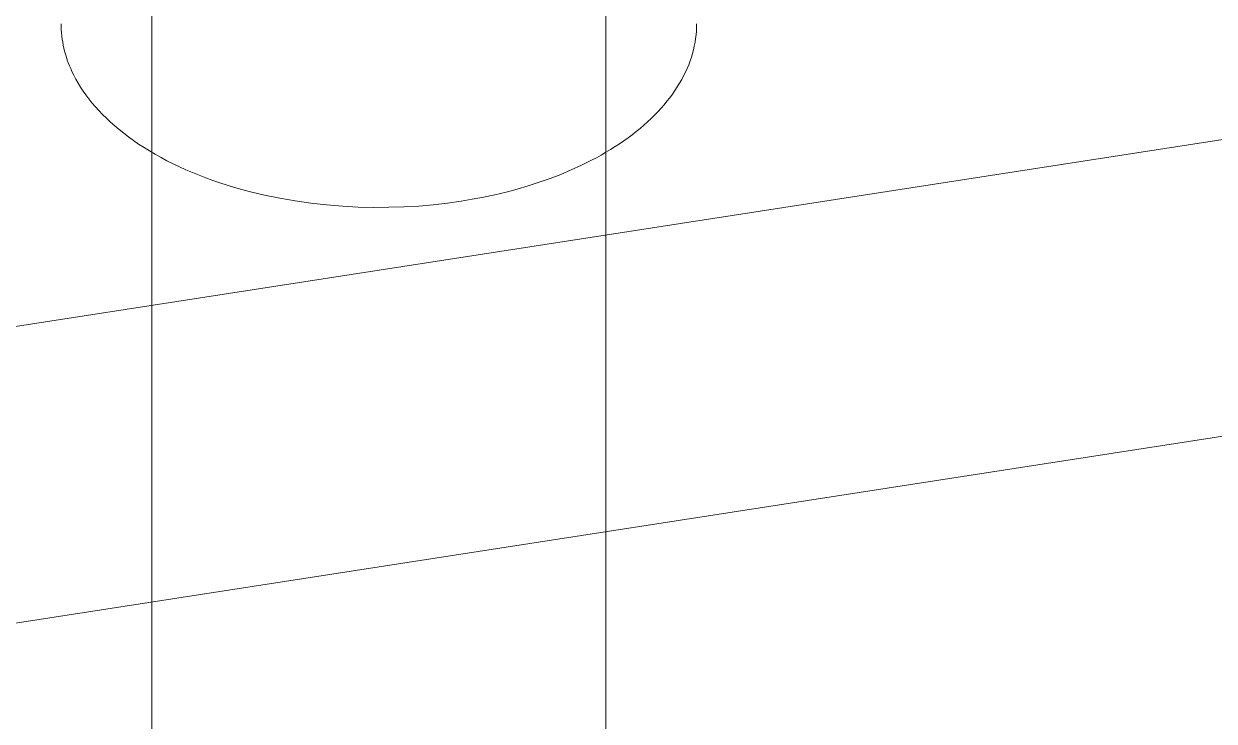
# Model space of a CAD drawing. Header units: millimetres. Extents: x -263 to 4879, y -277 to 2995.
# Drawn here: x 4352.86 to 4376.25, y 2021.15 to 2034.84 of the extents above; entities that cross this region are included whole.
import ezdxf

# ---------------------------------------------------------------- set-up
doc = ezdxf.new("R2010")
doc.units = ezdxf.units.MM
doc.layers.add('ZANO_R', color=7, linetype='Continuous', lineweight=0)

msp = doc.modelspace()

# ---------------------------------------------------------------- linework, layer by layer
at = {"layer": 'ZANO_R'}
for p, q in [((4355.38, 1953.267), (4355.38, 2038.142)), ((4364.3, 2038.142), (4364.3, 1953.267)), ((4407.51, 2037.377), (4187.327, 2003.314)), ((4353.596, 2034.839), (4353.597, 2034.779)), ((4353.597, 2034.779), (4353.6, 2034.719)), ((4353.6, 2034.719), (4353.604, 2034.659)), ((4366.073, 2034.622), (4366.079, 2034.695)), ((4366.079, 2034.695), (4366.083, 2034.767)), ((4366.083, 2034.767), (4366.084, 2034.839)), ((4353.604, 2034.659), (4353.61, 2034.599)), ((4353.61, 2034.599), (4353.618, 2034.539)), ((4353.618, 2034.539), (4353.627, 2034.479)), ((4353.627, 2034.479), (4353.638, 2034.42)), ((4366.038, 2034.403), (4366.052, 2034.476)), ((4366.052, 2034.476), (4366.064, 2034.549)), ((4366.064, 2034.549), (4366.073, 2034.622)), ((4353.638, 2034.42), (4353.651, 2034.361)), ((4353.651, 2034.361), (4353.665, 2034.302)), ((4353.665, 2034.302), (4353.681, 2034.243)), ((4353.681, 2034.243), (4353.699, 2034.186)), ((4365.98, 2034.183), (4366.002, 2034.257)), ((4366.002, 2034.257), (4366.021, 2034.33)), ((4366.021, 2034.33), (4366.038, 2034.403)), ((4353.699, 2034.186), (4353.718, 2034.128)), ((4353.718, 2034.128), (4353.738, 2034.072)), ((4353.738, 2034.072), (4353.76, 2034.015)), ((4353.76, 2034.015), (4353.784, 2033.96)), ((4365.897, 2033.963), (4365.927, 2034.036)), ((4365.927, 2034.036), (4365.955, 2034.11)), ((4365.955, 2034.11), (4365.98, 2034.183)), ((4353.784, 2033.96), (4353.809, 2033.906)), ((4353.809, 2033.906), (4353.846, 2033.829)), ((4353.846, 2033.829), (4353.887, 2033.751)), ((4353.887, 2033.751), (4353.931, 2033.674)), ((4365.748, 2033.673), (4365.79, 2033.745)), ((4365.79, 2033.745), (4365.828, 2033.817)), ((4365.828, 2033.817), (4365.864, 2033.89)), ((4365.864, 2033.89), (4365.897, 2033.963)), ((4353.931, 2033.674), (4353.978, 2033.597)), ((4353.978, 2033.597), (4354.029, 2033.519)), ((4354.029, 2033.519), (4354.084, 2033.442)), ((4365.608, 2033.459), (4365.658, 2033.529)), ((4365.658, 2033.529), (4365.704, 2033.601)), ((4365.704, 2033.601), (4365.748, 2033.673)), ((4354.084, 2033.442), (4354.142, 2033.365)), ((4354.142, 2033.365), (4354.203, 2033.288)), ((4354.203, 2033.288), (4354.269, 2033.211)), ((4365.444, 2033.249), (4365.501, 2033.318)), ((4365.501, 2033.318), (4365.556, 2033.388)), ((4365.556, 2033.388), (4365.608, 2033.459)), ((4354.269, 2033.211), (4354.338, 2033.135)), ((4354.338, 2033.135), (4354.41, 2033.059)), ((4354.41, 2033.059), (4354.486, 2032.984)), ((4365.189, 2032.979), (4365.257, 2033.046)), ((4365.257, 2033.046), (4365.322, 2033.113)), ((4365.322, 2033.113), (4365.384, 2033.18)), ((4365.384, 2033.18), (4365.444, 2033.249)), ((4354.486, 2032.984), (4354.566, 2032.909)), ((4354.566, 2032.909), (4354.649, 2032.835)), ((4354.649, 2032.835), (4354.736, 2032.762)), ((4364.973, 2032.786), (4365.047, 2032.849)), ((4365.047, 2032.849), (4365.119, 2032.914)), ((4365.119, 2032.914), (4365.189, 2032.979)), ((4354.736, 2032.762), (4354.827, 2032.69)), ((4354.827, 2032.69), (4354.921, 2032.618)), ((4354.921, 2032.618), (4355.019, 2032.548)), ((4364.652, 2032.542), (4364.736, 2032.601)), ((4364.736, 2032.601), (4364.817, 2032.662)), ((4364.817, 2032.662), (4364.896, 2032.723)), ((4364.896, 2032.723), (4364.973, 2032.786)), ((4355.019, 2032.548), (4355.12, 2032.479)), ((4355.12, 2032.479), (4355.225, 2032.411)), ((4355.225, 2032.411), (4355.333, 2032.344)), ((4355.333, 2032.344), (4355.444, 2032.279)), ((4364.3, 2032.316), (4364.391, 2032.371)), ((4364.391, 2032.371), (4364.48, 2032.427)), ((4364.48, 2032.427), (4364.567, 2032.484)), ((4364.567, 2032.484), (4364.652, 2032.542)), ((4355.444, 2032.279), (4355.559, 2032.215)), ((4355.559, 2032.215), (4355.676, 2032.152)), ((4355.676, 2032.152), (4355.797, 2032.092)), ((4363.822, 2032.062), (4364.018, 2032.16)), ((4364.018, 2032.16), (4364.114, 2032.211)), ((4364.114, 2032.211), (4364.208, 2032.263)), ((4364.208, 2032.263), (4364.3, 2032.316)), ((4355.797, 2032.092), (4355.92, 2032.033)), ((4355.92, 2032.033), (4356.047, 2031.975)), ((4356.047, 2031.975), (4356.176, 2031.92)), ((4356.176, 2031.92), (4356.308, 2031.866)), ((4363.205, 2031.802), (4363.415, 2031.883)), ((4363.415, 2031.883), (4363.621, 2031.97)), ((4363.621, 2031.97), (4363.822, 2032.062)), ((4356.308, 2031.866), (4356.442, 2031.814)), ((4356.442, 2031.814), (4356.579, 2031.764)), ((4356.579, 2031.764), (4356.718, 2031.717)), ((4356.718, 2031.717), (4356.859, 2031.671)), ((4356.859, 2031.671), (4357.002, 2031.628)), ((4362.558, 2031.593), (4362.776, 2031.657)), ((4362.776, 2031.657), (4362.992, 2031.727)), ((4362.992, 2031.727), (4363.205, 2031.802)), ((4407.51, 2031.55), (4187.327, 1997.488)), ((4357.002, 2031.628), (4357.293, 2031.547)), ((4357.293, 2031.547), (4357.59, 2031.476)), ((4357.59, 2031.476), (4357.892, 2031.414)), ((4357.892, 2031.414), (4358.198, 2031.361)), ((4361.676, 2031.393), (4361.897, 2031.435)), ((4361.897, 2031.435), (4362.118, 2031.482)), ((4362.118, 2031.482), (4362.338, 2031.535)), ((4362.338, 2031.535), (4362.558, 2031.593)), ((4358.198, 2031.361), (4358.505, 2031.317)), ((4358.505, 2031.317), (4358.814, 2031.283)), ((4358.814, 2031.283), (4359.122, 2031.258)), ((4359.122, 2031.258), (4359.43, 2031.242)), ((4359.43, 2031.242), (4359.734, 2031.234)), ((4359.734, 2031.234), (4360.035, 2031.236)), ((4360.035, 2031.236), (4360.332, 2031.245)), ((4360.332, 2031.245), (4360.623, 2031.262)), ((4360.623, 2031.262), (4360.908, 2031.287)), ((4360.908, 2031.287), (4361.186, 2031.319)), ((4361.186, 2031.319), (4361.456, 2031.357)), ((4361.456, 2031.357), (4361.676, 2031.393))]:
    msp.add_line(p, q, dxfattribs=at)

doc.saveas('drawing.dxf')
